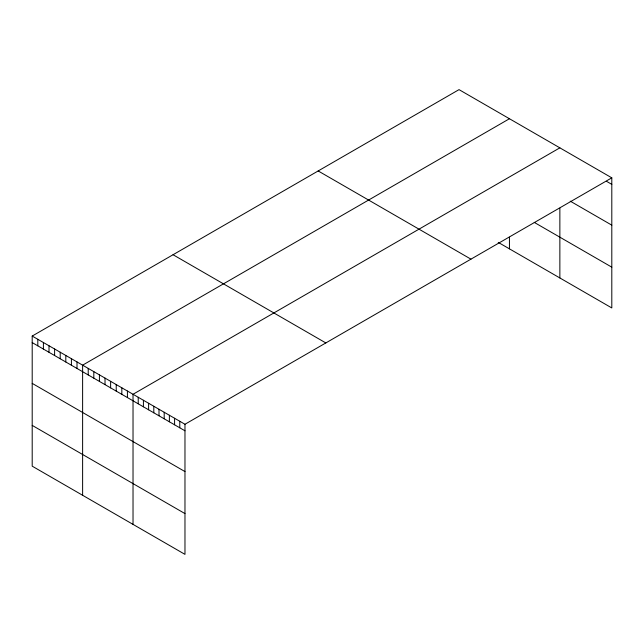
<?xml version="1.0" encoding="UTF-8"?>
<svg xmlns="http://www.w3.org/2000/svg" width="644" height="644" viewBox="0 0 644 644"><rect width="100%" height="100%" fill="white"/><g stroke="black" fill="none" stroke-linecap="round" stroke-linejoin="round"><path stroke-width="0.97" d="M32.2 336.055L184.973 424.259L184.973 554.371L32.2 466.167L32.2 336.055L459.027 89.629L611.8 177.833L611.8 307.945L498.239 242.377M509.444 118.738L82.617 365.164L82.617 495.276M559.861 147.838L133.026 394.273L133.026 524.385M184.973 424.259L611.8 177.833M606.608 181.367L611.8 184.369M570.246 201.153L611.8 225.15M534.254 222.389L611.8 267.163M318.176 170.95L470.949 259.154M173.051 254.734L325.824 342.938M32.2 342.592L184.973 430.796M32.2 383.373L184.973 471.577M32.2 425.386L184.973 513.59M559.861 208.165L559.861 277.958M509.444 237.201L509.444 248.85M179.781 421.257L179.781 427.793M174.58 418.262L174.58 424.799M169.388 415.259L169.388 421.796M164.196 412.265L164.196 418.801M159.004 409.262L159.004 415.799M153.803 406.267L153.803 412.804M148.611 403.265L148.611 409.801M143.419 400.27L143.419 406.807M138.227 397.268L138.227 403.804M127.423 391.037L127.423 397.573M121.829 387.801L121.829 394.337M116.226 384.565L116.226 391.101M110.623 381.337L110.623 387.865M105.02 378.1L105.02 384.637M99.418 374.864L99.418 381.401M93.815 371.628L93.815 378.165M88.22 368.4L88.22 374.929M77.014 361.928L77.014 368.465M71.412 358.692L71.412 365.228M65.809 355.464L65.809 361.992M60.206 352.228L60.206 358.764M54.603 348.992L54.603 355.528M49.008 345.756L49.008 352.292M43.406 342.528L43.406 349.064M37.803 339.291L37.803 345.828"/></g></svg>
